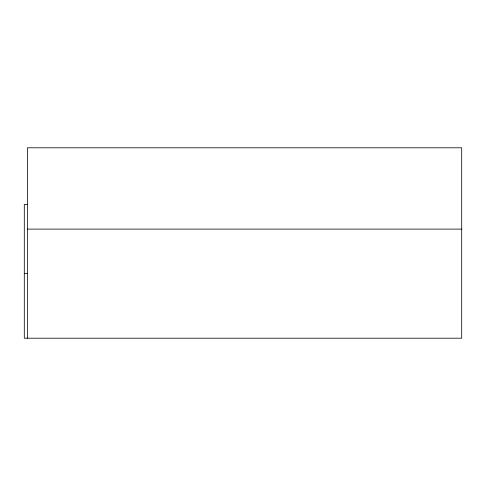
<?xml version="1.0" encoding="UTF-8"?>
<svg xmlns="http://www.w3.org/2000/svg" width="486" height="486" viewBox="0 0 486 486"><rect width="100%" height="100%" fill="white"/><g stroke="black" fill="none" stroke-linecap="round" stroke-linejoin="round"><path stroke-width="0.73" d="M27.386 204.406L24.3 204.406L24.3 338.201L461.7 338.201L461.7 147.799L27.386 147.799L27.386 338.201M27.386 229.106L461.7 229.106M24.3 273.363L27.386 273.363"/></g></svg>
